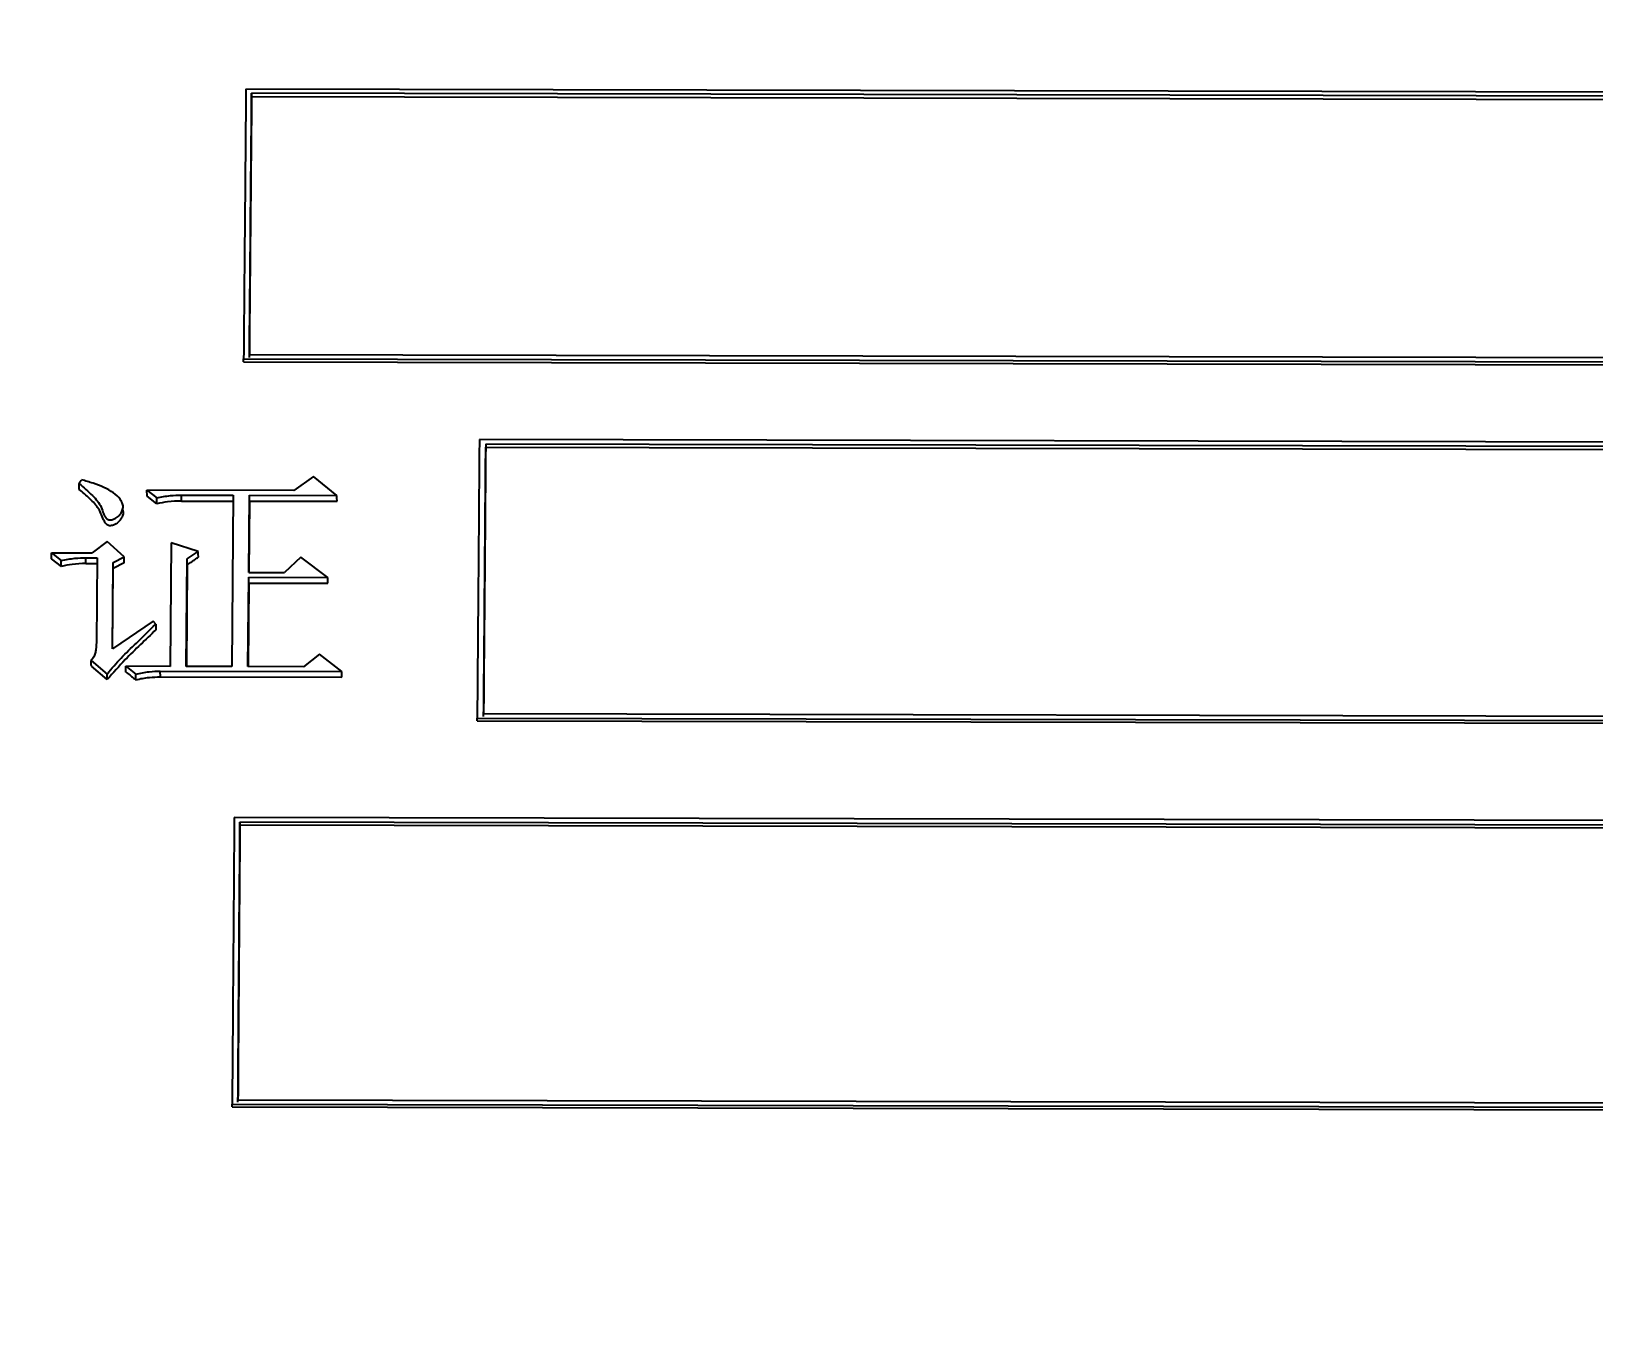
# Model space of a CAD drawing. Header units: millimetres. Extents: x 2454 to 4226, y 715 to 1968.
# Drawn here: x 2857.04 to 2869.37, y 1789.19 to 1799.49 of the extents above; entities that cross this region are included whole.
import ezdxf

# ---------------------------------------------------------------- set-up
doc = ezdxf.new("R2010")
doc.units = ezdxf.units.MM
doc.layers.add('标注', color=3, linetype='Continuous', lineweight=13)
doc.styles.add('SLDTEXTSTYLE1', font='txt.shx', dxfattribs={"width": 0.7, "bigfont": 'gbcbig.shx'})
doc.dimstyles.new('SLDDIMSTYLE12$0', dxfattribs={"dimtxt": 12, "dimasz": 10, "dimexe": 0, "dimexo": 0.0625, "dimgap": 0.875, "dimtad": 1, "dimdec": 1, "dimlfac": 1.8, "dimrnd": 1e-09, "dimzin": 12, "dimdsep": 46, "dimtxsty": 'SLDTEXTSTYLE1', "dimcen": 0.09, "dimdle": 8.16, "dimclrd": 3, "dimclre": 3, "dimadec": 0, "dimazin": 3, "dimtfac": 1, "dimtdec": 1, "dimtofl": 0, "dimtmove": 0, "dimatfit": 3, "dimfxl": 0, "dimfrac": 2, "dimtolj": 1, "dimlwd": 5, "dimlwe": 5, "dimarcsym": 0})

# ---------------------------------------------------------------- blocks, each defined once
blk = doc.blocks.new('*D56')
at = {"layer": 'Defpoints', "color": 0, "transparency": 16777216}
for p in [(3032.639, 1924.435), (3032.639, 1854.79), (2793.431, 1778.896)]:
    blk.add_point(p, dxfattribs=at)
at = {"layer": '标注', "color": 3, "linetype": 'Continuous', "lineweight": 5, "transparency": 16777216}
for p, q in [((3032.639, 1924.372), (3032.639, 1854.79)), ((2803.431, 1854.79), (3022.639, 1854.79))]:
    blk.add_line(p, q, dxfattribs=at)
at = {"layer": '标注', "color": 3, "lineweight": 5, "transparency": 16777216}
blk.add_line((2793.431, 1778.958), (2793.431, 1854.79), dxfattribs=at)
at = {"layer": '标注', "color": 3, "transparency": 16777216}
for points in [[(2803.431, 1856.457), (2803.431, 1853.123), (2793.431, 1854.79)], [(3022.639, 1856.457), (3022.639, 1853.123), (3032.639, 1854.79)]]:
    blk.add_solid(points, dxfattribs=at)
at = {"layer": '标注', "color": 0, "transparency": 16777216, "insert": (2913.035, 1869.379), "char_height": 12, "attachment_point": 5, "style": 'SLDTEXTSTYLE1'}
blk.add_mtext('\\A1;{\\H2.28571x;290}', dxfattribs=at)

msp = doc.modelspace()

# ---------------------------------------------------------------- linework, layer by layer
at = {"color": 7, "linetype": 'Continuous', "lineweight": 25}
for p, q in [((2878.654, 1798.995), (2858.735, 1799.038)), ((2878.609, 1798.962), (2858.78, 1799.005)), ((2858.78, 1798.979), (2858.78, 1799.005)), ((2858.78, 1798.979), (2878.609, 1798.936)), ((2858.717, 1796.91), (2878.635, 1796.867)), ((2858.717, 1796.886), (2858.717, 1796.91)), ((2858.717, 1796.886), (2878.636, 1796.843)), ((2858.762, 1796.944), (2878.591, 1796.901)), ((2878.585, 1796.233), (2860.577, 1796.272)), ((2878.54, 1796.199), (2860.627, 1796.237)), ((2860.627, 1796.214), (2878.54, 1796.175)), ((2857.42, 1795.88), (2857.419, 1795.926)), ((2859.269, 1795.982), (2859.113, 1795.87)), ((2859.453, 1795.832), (2859.269, 1795.982)), ((2857.954, 1795.873), (2858.031, 1795.813)), ((2859.113, 1795.87), (2857.954, 1795.873)), ((2857.955, 1795.826), (2857.954, 1795.873)), ((2858.032, 1795.766), (2857.955, 1795.826)), ((2858.032, 1795.766), (2858.031, 1795.813)), ((2858.226, 1795.835), (2858.635, 1795.834)), ((2858.227, 1795.788), (2858.226, 1795.835)), ((2858.227, 1795.788), (2858.636, 1795.787)), ((2858.635, 1795.834), (2858.624, 1794.482)), ((2858.757, 1795.224), (2858.762, 1795.834)), ((2858.762, 1795.787), (2858.758, 1795.224)), ((2858.762, 1795.834), (2859.453, 1795.832)), ((2858.762, 1795.787), (2859.454, 1795.786)), ((2857.763, 1795.757), (2857.763, 1795.763)), ((2857.764, 1795.716), (2857.764, 1795.731)), ((2857.639, 1795.468), (2857.522, 1795.378)), ((2857.775, 1795.347), (2857.639, 1795.468)), ((2858.145, 1795.459), (2858.138, 1794.483)), ((2858.359, 1795.391), (2858.145, 1795.459)), ((2857.2, 1795.378), (2857.278, 1795.318)), ((2857.2, 1795.378), (2857.522, 1795.378)), ((2857.201, 1795.333), (2857.2, 1795.378)), ((2857.279, 1795.272), (2857.201, 1795.333)), ((2857.473, 1795.34), (2857.56, 1795.34)), ((2857.473, 1795.294), (2857.473, 1795.34)), ((2857.473, 1795.294), (2857.561, 1795.294)), ((2857.56, 1795.34), (2857.555, 1794.667)), ((2857.681, 1794.621), (2857.687, 1795.302)), ((2857.687, 1795.302), (2857.775, 1795.347)), ((2857.775, 1795.301), (2857.687, 1795.256)), ((2858.264, 1794.483), (2858.271, 1795.331)), ((2858.272, 1795.285), (2858.265, 1794.483)), ((2858.271, 1795.331), (2858.359, 1795.391)), ((2859.167, 1795.344), (2859.039, 1795.224)), ((2859.38, 1795.185), (2859.167, 1795.344)), ((2857.682, 1794.622), (2857.687, 1795.256)), ((2858.751, 1794.482), (2858.757, 1795.187)), ((2858.757, 1795.224), (2859.039, 1795.224)), ((2858.757, 1795.187), (2859.38, 1795.185)), ((2858.757, 1795.141), (2858.752, 1794.482)), ((2858.757, 1795.141), (2859.38, 1795.14)), ((2858.004, 1794.84), (2857.681, 1794.621)), ((2858.023, 1794.817), (2858.004, 1794.84)), ((2858.023, 1794.817), (2858.024, 1794.772)), ((2859.316, 1794.579), (2859.189, 1794.481)), ((2859.491, 1794.442), (2859.316, 1794.579)), ((2857.515, 1794.53), (2857.641, 1794.423)), ((2857.641, 1794.379), (2857.516, 1794.485)), ((2857.787, 1794.484), (2857.865, 1794.423)), ((2858.138, 1794.483), (2857.787, 1794.484)), ((2857.788, 1794.439), (2857.787, 1794.484)), ((2857.865, 1794.378), (2857.865, 1794.423)), ((2858.059, 1794.445), (2859.491, 1794.442)), ((2858.06, 1794.401), (2858.059, 1794.445)), ((2858.624, 1794.482), (2858.264, 1794.483)), ((2859.189, 1794.481), (2858.751, 1794.482)), ((2858.06, 1794.401), (2859.491, 1794.398)), ((2860.559, 1794.076), (2878.568, 1794.037)), ((2860.56, 1794.054), (2860.559, 1794.076)), ((2860.56, 1794.054), (2878.568, 1794.015)), ((2860.61, 1794.111), (2878.523, 1794.072)), ((2878.562, 1793.248), (2858.643, 1793.291)), ((2878.516, 1793.212), (2858.688, 1793.255)), ((2858.688, 1793.234), (2858.688, 1793.255)), ((2858.688, 1793.234), (2878.517, 1793.191)), ((2858.626, 1791.029), (2878.545, 1790.986)), ((2858.627, 1791.009), (2858.626, 1791.029)), ((2858.627, 1791.009), (2878.546, 1790.966)), ((2858.672, 1791.065), (2878.5, 1791.022))]:
    msp.add_line(p, q, dxfattribs=at)
at = {"color": 7, "linetype": 'Continuous', "lineweight": 25, "flags": 128}
for points in [[(2860.627, 1796.237), (2860.627, 1796.224), (2860.627, 1796.214)], [(2858.762, 1795.787), (2858.762, 1795.813), (2858.762, 1795.834)], [(2859.454, 1795.786), (2859.453, 1795.812), (2859.453, 1795.832)], [(2857.279, 1795.272), (2857.278, 1795.295), (2857.278, 1795.318)], [(2857.687, 1795.256), (2857.687, 1795.282), (2857.687, 1795.302)], [(2857.775, 1795.301), (2857.775, 1795.327), (2857.775, 1795.347)], [(2858.272, 1795.285), (2858.271, 1795.311), (2858.271, 1795.331)], [(2858.36, 1795.345), (2858.359, 1795.371), (2858.359, 1795.391)], [(2858.757, 1795.141), (2858.757, 1795.166), (2858.757, 1795.187)], [(2859.38, 1795.14), (2859.38, 1795.165), (2859.38, 1795.185)], [(2857.516, 1794.485), (2857.515, 1794.497), (2857.515, 1794.508), (2857.515, 1794.53)], [(2857.641, 1794.379), (2857.641, 1794.404), (2857.641, 1794.423)], [(2859.491, 1794.398), (2859.491, 1794.423), (2859.491, 1794.442)]]:
    msp.add_lwpolyline(points, dxfattribs=at)
at = {"color": 7, "linetype": 'Continuous', "lineweight": 25}
for points, knots in [([(2858.735, 1799.038), (2858.733, 1798.827), (2858.73, 1798.406), (2858.723, 1797.698), (2858.719, 1797.197), (2858.717, 1796.91)], [0, 0, 0, 0, 0.300091, 0.600183, 1, 1, 1, 1]), ([(2858.78, 1799.005), (2858.778, 1798.794), (2858.774, 1798.373), (2858.768, 1797.686), (2858.764, 1797.208), (2858.762, 1796.944)], [0, 0, 0, 0, 0.309931, 0.619863, 1, 1, 1, 1]), ([(2858.762, 1796.92), (2858.766, 1797.308), (2858.771, 1798.001), (2858.778, 1798.68), (2858.78, 1798.979)], [0, 0, 0, 0, 0.559999, 1, 1, 1, 1]), ([(2860.577, 1796.272), (2860.575, 1796.054), (2860.572, 1795.619), (2860.566, 1794.888), (2860.562, 1794.371), (2860.559, 1794.076)], [0, 0, 0, 0, 0.300091, 0.600183, 1, 1, 1, 1]), ([(2860.627, 1796.237), (2860.625, 1796.02), (2860.622, 1795.584), (2860.616, 1794.876), (2860.612, 1794.383), (2860.61, 1794.111)], [0, 0, 0, 0, 0.309931, 0.619863, 1, 1, 1, 1]), ([(2860.61, 1794.089), (2860.614, 1794.489), (2860.619, 1795.203), (2860.625, 1795.905), (2860.627, 1796.214)], [0, 0, 0, 0, 0.559999, 1, 1, 1, 1]), ([(2857.419, 1795.926), (2857.455, 1795.895), (2857.52, 1795.838), (2857.591, 1795.759), (2857.607, 1795.697), (2857.621, 1795.666), (2857.634, 1795.65), (2857.647, 1795.642), (2857.661, 1795.638), (2857.68, 1795.641), (2857.707, 1795.651), (2857.736, 1795.672), (2857.756, 1795.703), (2857.768, 1795.735), (2857.763, 1795.77), (2857.739, 1795.811), (2857.667, 1795.876), (2857.556, 1795.92), (2857.469, 1795.947), (2857.439, 1795.956)], [0, 0, 0, 0, 0.14909, 0.273472, 0.333578, 0.361747, 0.385312, 0.398064, 0.410936, 0.426295, 0.453409, 0.4943, 0.534592, 0.572792, 0.604673, 0.650723, 0.727929, 0.906337, 1, 1, 1, 1]), ([(2857.419, 1795.926), (2857.421, 1795.929), (2857.425, 1795.935), (2857.431, 1795.945), (2857.436, 1795.953), (2857.439, 1795.956)], [0, 0, 0, 0, 0.250151, 0.625182, 1, 1, 1, 1]), ([(2857.764, 1795.716), (2857.765, 1795.707), (2857.768, 1795.685), (2857.754, 1795.652), (2857.73, 1795.619), (2857.7, 1795.601), (2857.675, 1795.593), (2857.659, 1795.592), (2857.644, 1795.597), (2857.63, 1795.609), (2857.603, 1795.652), (2857.582, 1795.729), (2857.502, 1795.808), (2857.447, 1795.856), (2857.42, 1795.88)], [0, 0, 0, 0, 0.053404, 0.121978, 0.193669, 0.267932, 0.295725, 0.323806, 0.343456, 0.369666, 0.41655, 0.618351, 0.807391, 1, 1, 1, 1]), ([(2858.031, 1795.813), (2858.067, 1795.82), (2858.131, 1795.833), (2858.197, 1795.834), (2858.226, 1795.835)], [0, 0, 0, 0, 0.5587761, 1, 1, 1, 1]), ([(2858.227, 1795.788), (2858.19, 1795.788), (2858.124, 1795.786), (2858.06, 1795.772), (2858.032, 1795.766)], [0, 0, 0, 0, 0.561154, 1, 1, 1, 1]), ([(2857.278, 1795.318), (2857.314, 1795.325), (2857.378, 1795.339), (2857.444, 1795.34), (2857.473, 1795.34)], [0, 0, 0, 0, 0.558781, 1, 1, 1, 1]), ([(2857.473, 1795.294), (2857.436, 1795.294), (2857.37, 1795.292), (2857.307, 1795.278), (2857.279, 1795.272)], [0, 0, 0, 0, 0.561158, 1, 1, 1, 1]), ([(2858.272, 1795.285), (2858.283, 1795.293), (2858.304, 1795.307), (2858.333, 1795.327), (2858.351, 1795.339), (2858.36, 1795.345)], [0, 0, 0, 0, 0.401396, 0.700698, 1, 1, 1, 1]), ([(2857.641, 1794.423), (2857.676, 1794.466), (2857.747, 1794.551), (2857.883, 1794.677), (2857.973, 1794.767), (2858.023, 1794.817)], [0, 0, 0, 0, 0.306128, 0.612196, 1, 1, 1, 1]), ([(2857.555, 1794.667), (2857.554, 1794.651), (2857.553, 1794.624), (2857.546, 1794.588), (2857.535, 1794.557), (2857.522, 1794.539), (2857.515, 1794.53)], [0, 0, 0, 0, 0.337313, 0.556285, 0.776636, 1, 1, 1, 1]), ([(2858.024, 1794.772), (2857.984, 1794.733), (2857.903, 1794.655), (2857.77, 1794.528), (2857.687, 1794.432), (2857.641, 1794.379)], [0, 0, 0, 0, 0.3062273, 0.6124604, 1, 1, 1, 1]), ([(2857.788, 1794.439), (2857.799, 1794.431), (2857.817, 1794.416), (2857.843, 1794.396), (2857.858, 1794.384), (2857.865, 1794.378)], [0, 0, 0, 0, 0.429892, 0.714945, 1, 1, 1, 1]), ([(2857.865, 1794.423), (2857.9, 1794.43), (2857.965, 1794.444), (2858.03, 1794.445), (2858.059, 1794.445)], [0, 0, 0, 0, 0.558776, 1, 1, 1, 1]), ([(2857.865, 1794.378), (2857.901, 1794.386), (2857.965, 1794.399), (2858.031, 1794.4), (2858.06, 1794.401)], [0, 0, 0, 0, 0.558764, 1, 1, 1, 1]), ([(2858.643, 1793.291), (2858.641, 1793.066), (2858.638, 1792.618), (2858.632, 1791.865), (2858.629, 1791.333), (2858.626, 1791.029)], [0, 0, 0, 0, 0.300091, 0.600183, 1, 1, 1, 1]), ([(2858.688, 1793.255), (2858.686, 1793.031), (2858.683, 1792.582), (2858.677, 1791.852), (2858.674, 1791.345), (2858.672, 1791.065)], [0, 0, 0, 0, 0.309931, 0.619863, 1, 1, 1, 1]), ([(2858.672, 1791.045), (2858.675, 1791.457), (2858.68, 1792.191), (2858.686, 1792.915), (2858.688, 1793.234)], [0, 0, 0, 0, 0.559999, 1, 1, 1, 1])]:
    msp.add_open_spline(points, degree=3, knots=knots, dxfattribs=at)

# ---------------------------------------------------------------- dimensions: what is measured, and where the dimension line sits
at = {"layer": '标注'}
dim = msp.add_linear_dim(base=(3032.639, 1854.79), p1=(2793.431, 1778.896), p2=(3032.639, 1924.435), text='{\\H2.28571x;290}', dimstyle='SLDDIMSTYLE12$0', override={"dimtdec": 3, "dimtzin": 0}, dxfattribs=at)
dim.commit()
dim.dimension.update_dxf_attribs({"geometry": '*D56', "text_midpoint": (2913.035, 1854.79), "dimtype": 160})

doc.saveas('drawing.dxf')
